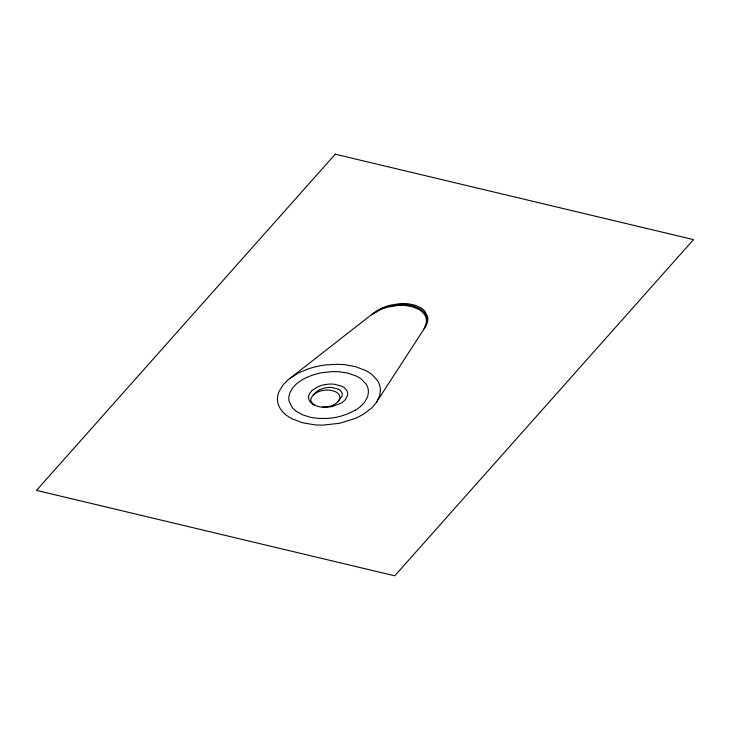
<?xml version="1.0" encoding="UTF-8"?>
<svg xmlns="http://www.w3.org/2000/svg" width="730" height="730" viewBox="0 0 730 730"><rect width="100%" height="100%" fill="white"/><g stroke="black" fill="none" stroke-linecap="round" stroke-linejoin="round"><path stroke-width="1.09" d="M424.103 328.838L426.265 323.189A33.124 19.747 -14.4 0 0 425.846 317.422A31.326 18.679 -14.4 0 0 424.796 315.114L423.217 312.978A35.578 21.216 -14.4 0 0 418.764 309.401L413.07 306.956L406.108 305.587A35.752 21.316 -14.4 0 0 397.996 305.45L388.132 307.02A33.334 19.874 -14.4 0 0 380.221 309.712L371.26 314.876L287.748 380.084L283.231 384.673L279.17 391.271A45.552 27.156 -14.4 0 0 277.473 397.978C276.953 404.986 281.196 411.446 286.698 415.425A62.771 37.422 -14.4 0 0 291.973 418.755L302.567 422.77L314.977 424.851A62.871 37.485 -14.4 0 0 323.144 425.088L339.669 423.272L354.908 418.546A45.68 27.238 -14.4 0 0 363.969 413.81L371.46 408.152L375.667 403.489L425.718 326.356L427.607 321.492A32.613 19.445 -14.4 0 0 427.588 316.501L424.86 311.199A34.876 20.796 -14.4 0 0 420.462 307.576L414.777 305.122L407.96 303.771A34.958 20.841 -14.4 0 0 400.004 303.643L390.34 305.186A32.741 19.518 -14.4 0 0 382.575 307.841L377.018 310.688L371.515 314.676M376.753 401.892L379.618 395.842L380.403 390.669A49.622 29.583 -14.4 0 0 377.437 380.512L372.391 374.946A62.369 37.184 -14.4 0 0 365.429 370.393L355.391 366.642L345.555 364.827A63.857 38.069 -14.4 0 0 336.776 364.325L325.334 364.982A51.511 30.715 -14.4 0 0 307.768 369.07L298.296 373.085L289.518 378.66M424.459 328.317L426.849 322.642A32.914 19.619 -14.4 0 0 426.822 317.596L426.612 316.784A30.925 18.432 -14.4 0 0 425.617 314.429L424.066 312.248A35.286 21.033 -14.4 0 0 419.613 308.589L413.864 306.107L406.966 304.738A35.387 21.097 -14.4 0 0 398.927 304.611L389.163 306.171A33.06 19.71 -14.4 0 0 381.315 308.845L372.099 314.219M345.518 399.356L347.562 395.268A18.442 10.996 -14.4 0 0 346.713 390.404L344.642 388.068A23.88 14.235 -14.4 0 0 341.713 386.197L334.276 384.217A23.862 14.226 -14.4 0 0 328.755 384.135L324.941 384.601A18.524 11.041 -14.4 0 0 317.094 387.155L312.13 390.477M312.805 403.873A17.584 10.485 -14.4 0 0 316.136 405.88L319.868 406.865A17.584 10.485 -14.4 0 0 324.887 407.075L329.878 406.263A12.939 7.72 -14.4 0 0 334.942 404.146L337.771 401.956L339.569 399.091A13.332 7.948 -14.4 0 0 339.368 395.295L338.455 393.917A17.173 10.238 -14.4 0 0 335.928 391.937L332.059 390.55A18.086 10.777 -14.4 0 0 327.104 390.066L325.115 390.167A14.719 8.778 -14.4 0 0 318.755 391.608L315.26 393.361A11.689 6.971 -14.4 0 0 313.243 394.948L311.245 397.85A12.894 7.683 -14.4 0 0 311.099 401.272L312.86 403.882M338.127 401.564L341.987 396.29A13.186 7.866 -14.4 0 0 341.804 392.539L340.901 391.18A16.872 10.056 -14.4 0 0 338.419 389.227L331.63 387.429A18.04 10.758 -14.4 0 0 328.099 387.475L323.408 388.26L319.393 389.856A11.79 7.026 -14.4 0 0 316.053 392.211L313.243 394.948M311.984 390.614L309.465 393.844A17.255 10.284 -14.4 0 0 308.744 398.927L309.849 401.308A22.165 13.213 -14.4 0 0 312.239 403.736L314.338 404.977M355.227 410.205L348.091 413.764L341.284 416.054A42.276 25.212 -14.4 0 1 331.986 417.962A41.391 24.674 -14.4 0 1 326.264 418.482L318.782 418.399A50.844 30.313 -14.4 0 1 310.122 417.195L302.868 414.959L296.015 411.118A46.145 27.512 -14.4 0 1 292.42 407.687L289.208 401.6A34.83 20.768 -14.4 0 1 288.852 399.401A35.67 21.27 -14.4 0 1 290.029 392.64C293.369 384.664 301.189 379.764 308.845 376.543A38.599 23.013 -14.4 0 1 322.879 372.555L332.241 371.652A49.166 29.309 -14.4 0 1 339.496 371.826L347.644 373.066L355.994 375.923A48.883 29.145 -14.4 0 1 361.843 379.554L366.077 384.08A38.398 22.895 -14.4 0 1 368.422 392.43L367.646 396.673L365.055 401.582A31.883 19.007 -14.4 0 1 355.072 410.397M322.341 407.103L327.451 407.185A21.599 12.884 -14.4 0 0 332.615 406.418L341.257 403.024A15.631 9.317 -14.4 0 0 345.363 399.547M335.243 154.185L36.5 490.387L394.757 575.815L693.5 239.613L335.243 154.185"/></g></svg>
